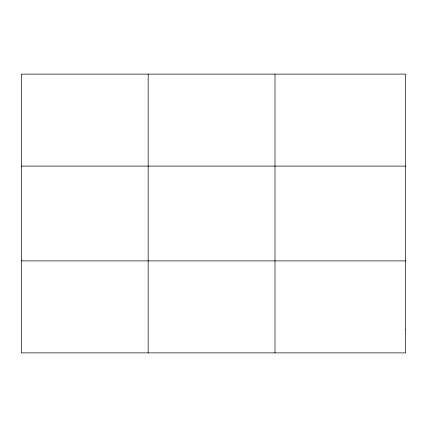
<?xml version="1.0" encoding="UTF-8"?>
<svg xmlns="http://www.w3.org/2000/svg" width="427" height="427" viewBox="0 0 427 427"><rect width="100%" height="100%" fill="white"/><g stroke="black" fill="none" stroke-linecap="round" stroke-linejoin="round"><path stroke-width="0.64" d="M274.988 352.883L274.988 74.117M21.35 166.108L405.65 166.108M21.35 260.892L405.65 260.892M148.169 74.117L148.169 352.883M405.65 329.884L405.65 352.883L21.35 352.883L21.35 74.117L405.65 74.117L405.65 329.884"/></g></svg>
